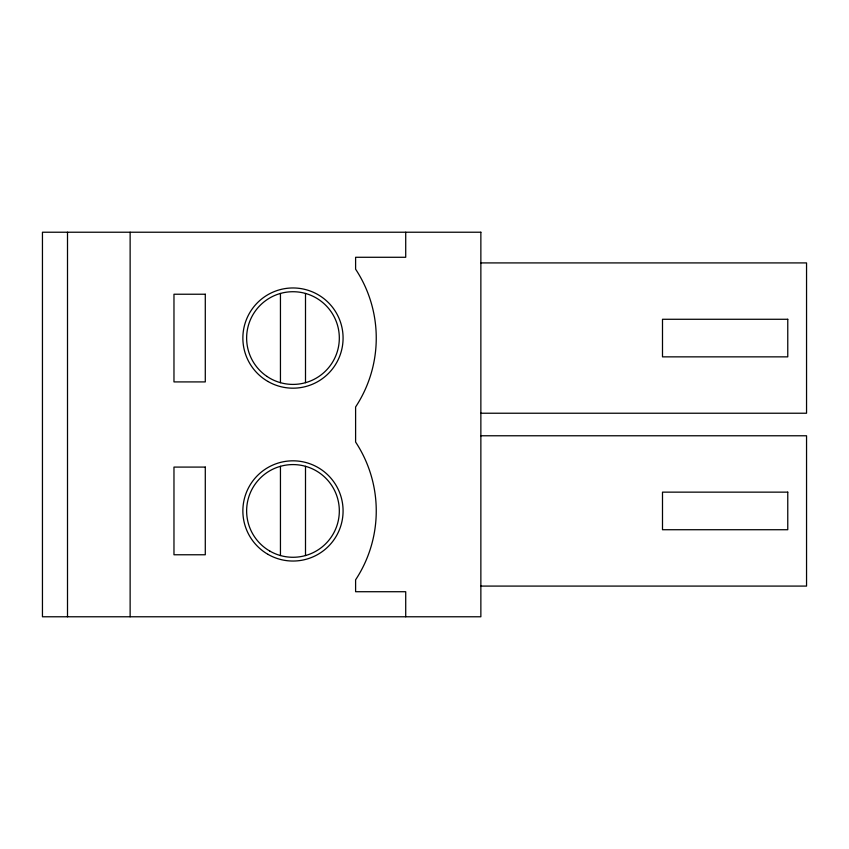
<?xml version="1.0" encoding="UTF-8"?>
<svg xmlns="http://www.w3.org/2000/svg" width="849" height="849" viewBox="0 0 849 849"><rect width="100%" height="100%" fill="white"/><g stroke="black" fill="none" stroke-linecap="round" stroke-linejoin="round"><path stroke-width="1.27" d="M480.863 262.914L806.55 262.914L806.55 413.23L480.863 413.23M480.863 435.77L806.55 435.77L806.55 586.086L480.863 586.086M405.716 232.223L405.716 257.279L355.604 257.279L355.604 269.175A125.259 125.259 0 0 1 355.604 406.968L355.604 442.032A125.259 125.259 0 0 1 355.604 579.825L355.604 591.721L405.716 591.721L405.716 616.777M305.502 293.446L305.502 382.687M305.502 466.313L305.502 555.554M280.446 293.446L280.446 382.687M280.446 466.313L280.446 555.554M130.13 232.223L130.13 616.777M67.506 232.223L67.506 616.777M480.863 232.223L42.45 232.223L42.45 616.777L480.863 616.777L480.863 232.223M205.288 294.232L173.971 294.232L173.971 381.912L205.288 381.912L205.288 294.232M787.766 319.277L662.496 319.277L662.496 356.856L787.766 356.856L787.766 319.277M205.288 467.088L173.971 467.088L173.971 554.768L205.288 554.768L205.288 467.088M787.766 492.144L662.496 492.144L662.496 529.723L787.766 529.723L787.766 492.144M267.923 554.323A50.102 50.102 0 0 0 343.081 510.928A50.102 50.102 0 0 0 267.923 467.534A50.102 50.102 0 0 0 267.923 554.323M269.802 551.065A46.345 46.345 0 0 0 339.324 510.928A46.345 46.345 0 0 0 269.802 470.792A46.345 46.345 0 0 0 269.802 551.065M267.923 381.466A50.102 50.102 0 0 0 343.081 338.072A50.102 50.102 0 0 0 267.923 294.677A50.102 50.102 0 0 0 267.923 381.466M266.936 376.404A46.345 46.345 0 0 0 339.197 341.457A46.345 46.345 0 0 0 272.794 296.343A46.345 46.345 0 0 0 266.936 376.404"/></g></svg>
